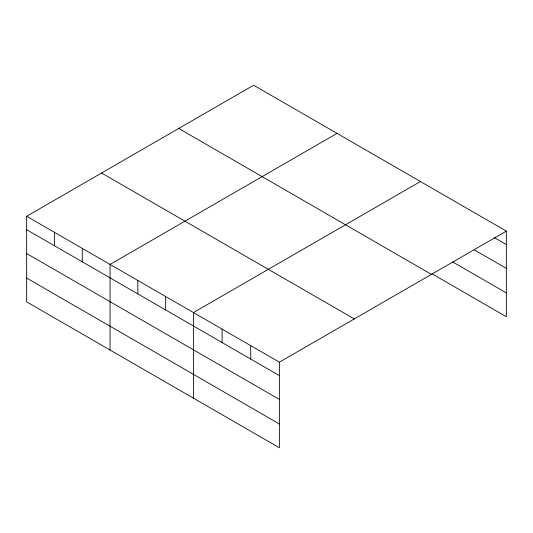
<?xml version="1.0" encoding="UTF-8"?>
<svg xmlns="http://www.w3.org/2000/svg" width="533" height="533" viewBox="0 0 533 533"><rect width="100%" height="100%" fill="white"/><g stroke="black" fill="none" stroke-linecap="round" stroke-linejoin="round"><path stroke-width="0.8" d="M431.883 273.735L506.35 316.729L506.35 231.129L253.628 85.227L26.65 216.271L26.65 301.871L279.372 447.773L279.372 362.18L26.65 216.271M337.029 133.377L110.045 264.421L110.045 350.021M420.424 181.52L193.446 312.571L193.446 398.164M279.372 362.18L506.35 231.129M494.178 237.538L506.35 244.567M474.13 249.777L506.35 268.379M452.65 261.91L506.35 292.917M178.728 128.473L431.444 274.375M101.556 173.025L354.272 318.934M26.65 229.71L279.372 375.612M26.65 253.521L279.372 399.424M26.65 278.053L279.372 423.962M250.73 345.644L250.73 359.075M222.088 329.108L222.088 342.539M165.643 296.521L165.643 309.953M137.847 280.471L137.847 293.903M82.249 248.371L82.249 261.803M54.446 232.321L54.446 245.76"/></g></svg>
